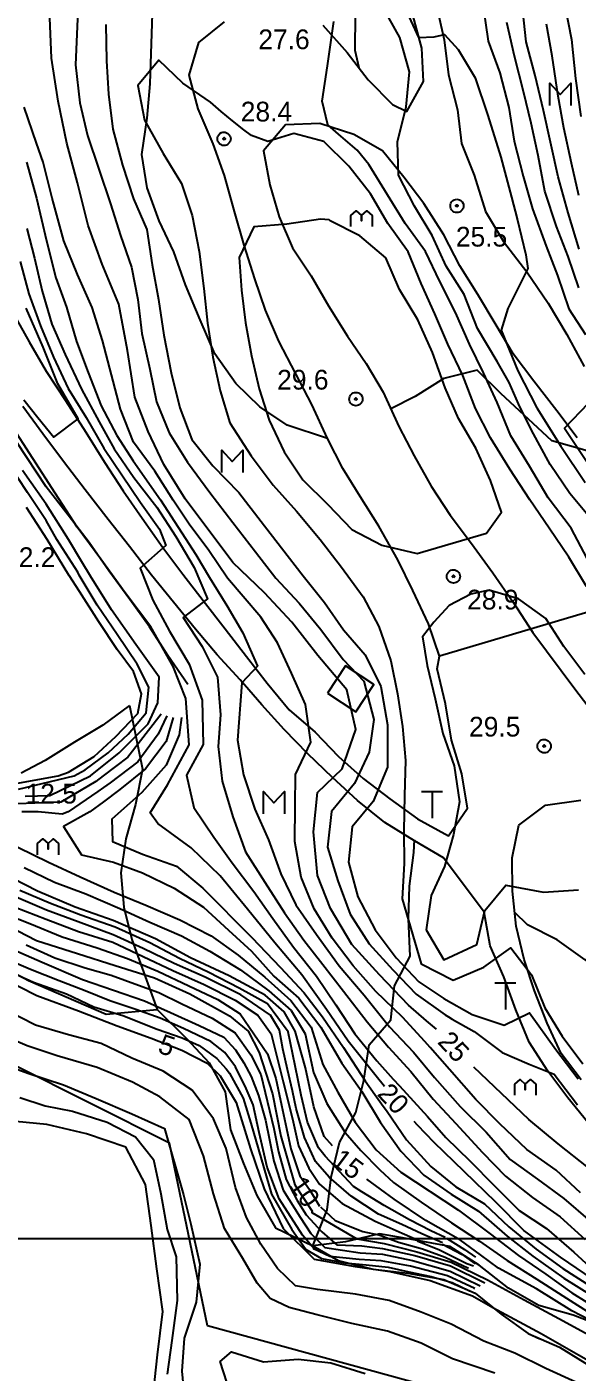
# Model space of a CAD drawing. Extents: x 555347 to 556479, y 8560498 to 8561653.
# Drawn here: x 556266.9 to 556350.5, y 8561179.7 to 8561384.2 of the extents above; entities that cross this region are included whole.
import ezdxf

# ---------------------------------------------------------------- set-up
doc = ezdxf.new("R2010")
doc.units = 0
doc.header["$MEASUREMENT"] = 0
for name, color, linetype in [('10', 24, 'CONTINUOUS'), ('14', 3, 'CONTINUOUS'), ('29', 4, 'CONTINUOUS'), ('30', 2, 'CONTINUOUS'), ('31', 255, 'CONTINUOUS'), ('37', 255, 'CONTINUOUS'), ('4', 255, 'CONTINUOUS'), ('44', 255, 'CONTINUOUS'), ('47', 4, 'CONTINUOUS'), ('5', 1, 'CONTINUOUS'), ('50', 255, 'CONTINUOUS'), ('6', 2, 'CONTINUOUS'), ('7', 42, 'CONTINUOUS')]:
    doc.layers.add(name, color=color, linetype=linetype)

# ---------------------------------------------------------------- blocks, each defined once
blk = doc.blocks.new('COD007', base_point=(556370.32, 8561240.38))
at = {"layer": '4'}
for points in [[(556370.316, 8561241.3956), (556370.5168, 8561241.3792), (556370.7156, 8561241.318), (556370.9212, 8561241.2012), (556371.1236, 8561241.0072), (556371.2452, 8561240.7848), (556371.3152, 8561240.5864), (556371.3332, 8561240.3828), (556371.314, 8561240.188), (556371.2436, 8561239.9836), (556371.1232, 8561239.7764), (556370.9232, 8561239.5776), (556370.718, 8561239.4492), (556370.5176, 8561239.396), (556370.3128, 8561239.3792), (556370.108, 8561239.3984), (556369.9132, 8561239.4596), (556369.7048, 8561239.5812), (556369.5112, 8561239.7812), (556369.3808, 8561239.9844), (556369.3248, 8561240.184), (556369.3128, 8561240.386), (556369.3268, 8561240.5876), (556369.38, 8561240.79), (556369.5116, 8561240.9964), (556369.7064, 8561241.1968), (556369.9148, 8561241.3292), (556370.1204, 8561241.3896)], [(556370.32, 8561240.18), (556370.12, 8561240.38), (556370.32, 8561240.58), (556370.52, 8561240.38)]]:
    blk.add_lwpolyline(points, close=True, dxfattribs=at)
blk = doc.blocks.new('COD140', base_point=(555924.61, 8561329.59))
at = {"layer": '30'}
blk.add_lwpolyline([(555923.01, 8561327.89), (555923.01, 8561329.59), (555923.81, 8561330.298333), (555924.607333, 8561329.587167), (555924.61, 8561328.74), (555924.607333, 8561329.587167), (555925.41, 8561330.298333), (555926.207333, 8561329.587167), (555926.21, 8561327.89)], dxfattribs=at)
blk = doc.blocks.new('COD139', base_point=(556304.42, 8561266.24))
at = {"layer": '30'}
blk.add_lwpolyline([(556302.82, 8561264.54), (556302.82, 8561267.94), (556304.412, 8561266.237167), (556306.02, 8561267.94), (556306.02, 8561264.54)], dxfattribs=at)
blk = doc.blocks.new('COD013', base_point=(555984.05, 8561208.14))
at = {"layer": '50'}
for p, q in [((555985.645993, 8561212.14), (555982.445993, 8561212.14)), ((555984.0524, 8561212.1364), (555984.0524, 8561208.1444))]:
    blk.add_line(p, q, dxfattribs=at)

msp = doc.modelspace()

# ---------------------------------------------------------------- linework, layer by layer
at = {"layer": '10'}
for points in [[(556203.24, 8561282, 7.2), (556212.96, 8561271.97, 7.18), (556228.31, 8561261.05, 7.35), (556246.3, 8561250.33, 7.27), (556267.11, 8561239.23, 7.17), (556278.91, 8561234.09, 7.12), (556286.65, 8561234.82, 7.09)], [(556431.47, 8561128.04, 3.91), (556382.55, 8561162.51, 2.84), (556294.32, 8561186.73, 3.05), (556288.55, 8561214.49, 3.05), (556240.88, 8561238.38, 3.28), (556197.65, 8561264.66, 3.2), (556175, 8561238.67, 3.12)]]:
    msp.add_polyline3d(points, dxfattribs=at)
at = {"layer": '14'}
msp.add_lwpolyline([(556352.8, 8561216.75), (556349.04, 8561221.4), (556346.02, 8561225.42), (556343.2, 8561229.85), (556341.15, 8561234.74), (556339.31, 8561239.79), (556337.24, 8561244.47), (556336.34, 8561249.61), (556330.14, 8561257.85), (556325.75, 8561260.44), (556321.27, 8561263.22), (556317.12, 8561266.56), (556313.28, 8561270.08), (556309.56, 8561273.69), (556305.96, 8561277.39), (556302.54, 8561281.11), (556299.28, 8561284.94), (556295.8, 8561288.74), (556292.51, 8561292.61), (556289.15, 8561296.75), (556285.82, 8561300.85), (556282.44, 8561305.17), (556279.22, 8561309.28), (556275.73, 8561313.83), (556272.42, 8561318.14), (556269.28, 8561322.32), (556266.28, 8561326.48)], dxfattribs=at)
for points in [[(556329.04, 8561387.6, 25.14), (556330.27, 8561382.21, 25.18), (556330.93, 8561376.88, 25.39), (556332.27, 8561371.58, 25.5), (556332.92, 8561366.44, 25.62), (556334.8, 8561361.67, 25.62), (556336.54, 8561356.1, 25.6), (556339.28, 8561351.54, 25.38), (556342.8, 8561346.95, 25.13), (556346.08, 8561342.18, 24.97), (556348.89, 8561337.43, 24.78), (556351.55, 8561332.57, 24.44)], [(556311.81, 8561384.46, 27.29), (556315.52, 8561380.28, 27.1), (556318.74, 8561376.16, 26.94), (556322.41, 8561372.38, 26.5), (556324.6, 8561371.33, 25.99), (556327.14, 8561375.88, 25.77), (556326.87, 8561380.93, 25.03), (556325.4, 8561386.4, 24.92)], [(556380.41, 8561303.61, 22.13), (556329.56, 8561288.52, 28.97), (556327.88, 8561293.44, 28.82), (556325.5, 8561298.52, 28.83), (556323.25, 8561303.19, 28.88), (556320.34, 8561308.31, 29.08), (556317.48, 8561312.78, 29.25), (556314.89, 8561317.06, 29.4), (556312.55, 8561321.6, 29.45), (556310.15, 8561326.8, 29.45), (556307.75, 8561331.42, 29.45), (556305.14, 8561336.39, 29.43), (556303.11, 8561341.1, 29.33), (556301.48, 8561345.87, 29.18), (556299.86, 8561351.03, 29.09), (556298.42, 8561356.14, 28.79), (556296.88, 8561361.61, 28.64), (556295.15, 8561366.43, 28.32), (556292.87, 8561371.71, 28.14), (556291.54, 8561376.84, 27.97), (556292.98, 8561381.81, 27.79), (556296.91, 8561384.95, 27.68)], [(556350.48, 8561321.73, 23.84), (556347.36, 8561325.8, 24.02), (556343.9, 8561330.31, 24.23), (556340.76, 8561334.49, 24.45), (556338.14, 8561338.82, 24.89), (556335.38, 8561343.48, 25.2), (556332.66, 8561347.86, 25.53), (556330.23, 8561352.59, 25.59), (556327.2, 8561357.36, 25.94), (556324.14, 8561361.35, 26.33), (556320.9, 8561365.33, 26.69), (556316.53, 8561367.81, 26.9), (556311.37, 8561369.49, 27.14), (556306.14, 8561369.28, 28.14), (556302.83, 8561365.34, 28.47), (556303.76, 8561360.17, 29.05), (556305.2, 8561355.31, 29.17), (556307.23, 8561350.6, 29.27), (556310.07, 8561346.32, 29.34), (556312.67, 8561341.78, 29.34), (556315.57, 8561337.16, 29.34), (556318.43, 8561333.02, 29.34), (556321.01, 8561328.66, 29.34), (556323.37, 8561323.44, 29.34), (556325.73, 8561318.97, 29.34), (556328.31, 8561314.36, 29.34), (556331.17, 8561309.97, 29.34), (556334.41, 8561305.67, 29.34), (556337.65, 8561301.19, 29.34), (556340.76, 8561296.73, 29.33), (556343.74, 8561292.1, 29.27), (556350.1, 8561283.55, 29.19), (556353.26, 8561279.44, 29.15)], [(556264.64, 8561340.93, 19.24), (556267.22, 8561336.33, 19.42), (556269.78, 8561331.83, 19.62), (556272.75, 8561327.39, 19.82), (556275.81, 8561322.57, 19.8), (556278.68, 8561318, 20.03), (556281.48, 8561313.68, 20.44), (556284.38, 8561309.5, 21), (556287.55, 8561305.03, 21.5), (556290.57, 8561301.01, 21.74), (556293.66, 8561296.98, 21.87), (556296.97, 8561292.67, 22.04), (556300.25, 8561288.47, 22.59), (556303.37, 8561284.4, 22.82), (556306.72, 8561280.38, 23.19), (556310.65, 8561276.99, 23.79), (556314.21, 8561273.26, 24.43), (556317.96, 8561269.93, 25.94), (556322, 8561266.82, 26.72), (556326.23, 8561263.78, 27.78), (556330.91, 8561261.23, 28.47), (556333.79, 8561265.41, 29), (556332.94, 8561270.65, 29.03), (556331.36, 8561275.77, 29.12), (556330.47, 8561281.3, 29.15), (556329.2, 8561286.6, 29.14), (556329.56, 8561288.52, 28.97)], [(556351.08, 8561224.11, 26.18), (556348.06, 8561228.13, 26.79), (556345.91, 8561232.75, 27.33), (556344.01, 8561237.63, 27.65), (556342.42, 8561242.43, 28.07), (556341.22, 8561247.46, 28.83), (556340.63, 8561252.78, 29.03), (556340.61, 8561257.84, 29.24), (556341.6, 8561262.84, 29.39), (556345.66, 8561265.89, 29.29), (556351.03, 8561266.65, 29.17)]]:
    msp.add_polyline3d(points, dxfattribs=at)
at = {"layer": '29'}
msp.add_polyline3d([(556282.45, 8561281.03, 11.94), (556278.43, 8561278.01, 11.94), (556274.11, 8561275.46, 12.08), (556269.65, 8561272.67, 12.12), (556266.02, 8561270.71, 12.48)], dxfattribs=at)
at = {"layer": '30'}
for points in [[(556312.55, 8561321.6, 29.45), (556306.43, 8561323.63, 28.99), (556302.25, 8561326.44, 28.75), (556298.59, 8561329.97, 28.38), (556295.45, 8561334.47, 28.23), (556293.2, 8561339.65, 28.23), (556290.96, 8561344.96, 28.12), (556289.18, 8561350, 27.94), (556286.97, 8561354.7, 27.83), (556285.15, 8561359.71, 27.69), (556284.36, 8561364.8, 27.74), (556285.15, 8561370.29, 28.1), (556285.59, 8561375.51, 28), (556285.97, 8561386.25, 27.7), (556287.66, 8561391.23, 27.54), (556291.43, 8561395.07, 27.72), (556295.48, 8561398.3, 27.68), (556300.72, 8561399.66, 27.34), (556305.04, 8561396.76, 27.42), (556309.03, 8561393.36, 27.45), (556313.5, 8561390.26, 27.42), (556316.72, 8561386.07, 27.25), (556316.68, 8561380.66, 27.04), (556317.29, 8561378.02, 26.95)], [(556352.01, 8561319.74, 24.04), (556346.61, 8561321.24, 25.67), (556338.85, 8561328.47, 27.94), (556335.26, 8561331.99, 28.32), (556330.22, 8561330.72, 29.48), (556325.84, 8561327.99, 29.65), (556322.16, 8561326.12, 29.55)], [(556282.45, 8561281.03, 11.94), (556284.43, 8561271.34, 18.04), (556283.36, 8561265.95, 18.85), (556281.89, 8561260.77, 18.54), (556281.17, 8561255.59, 17.69), (556281.59, 8561250.34, 15.77), (556282.81, 8561245.44, 13.04), (556285.02, 8561239.24, 11.5), (556286.65, 8561234.82, 7.09), (556291.12, 8561230.39, 6.5), (556294.58, 8561226.71, 5.12), (556296.97, 8561222.27, 5.03), (556297.83, 8561216.53, 5.14), (556299.8, 8561211.39, 5.14), (556301.82, 8561206.54, 5.15), (556304.64, 8561201.61, 5.44), (556310.31, 8561198.86, 9.17)], [(556310.31, 8561198.86, 9.17), (556312.5, 8561204.34, 13.82), (556313.12, 8561209.32, 13.92), (556314.35, 8561214.57, 15.52), (556316.86, 8561219.15, 17.09), (556318.07, 8561224.01, 18.27), (556318.86, 8561229.43, 19.55), (556322.16, 8561233.23, 22.77), (556322.7, 8561238.39, 23.88), (556325.12, 8561242.92, 26.22), (556324.83, 8561248.58, 26.99), (556324.99, 8561253.58, 28.77), (556325.66, 8561258.66, 28.57), (556325.74, 8561260.62, 28.24)], [(556370.99, 8561259.94, 28.95), (556368.48, 8561254.56, 29.04), (556369.32, 8561249.5, 29.08), (556369.85, 8561244.27, 29.17), (556366.84, 8561240.25, 29.25), (556361.63, 8561238.21, 29.25), (556356.06, 8561239.77, 29.24), (556351.66, 8561242.36, 29.12), (556347.44, 8561245.39, 29), (556342.9, 8561247.67, 28.94), (556340.99, 8561249.54, 28.63)]]:
    msp.add_polyline3d(points, dxfattribs=at)
at = {"layer": '31'}
for points in [[(556291.3, 8561284.2, 20.89), (556288.29, 8561288.62, 20.89), (556285.5, 8561293, 20.95), (556282.5, 8561297.16, 20.93), (556279.3, 8561301.49, 20.85), (556276.32, 8561305.79, 19.97), (556273.14, 8561309.94, 19.79), (556269.8, 8561314.29, 19.45), (556266.84, 8561318.73, 18.57), (556263.82, 8561323.33, 17.68), (556261.19, 8561327.58, 17.54), (556258.21, 8561332.21, 16.97), (556254.99, 8561336.58, 16.23), (556248.52, 8561344.35, 12.3), (556248.28, 8561344.49, 11.79)], [(556368.21, 8561178.57, 13.34), (556363.55, 8561180.51, 13.65), (556359.48, 8561183.91, 14.82), (556354.86, 8561186.39, 15.37), (556349.88, 8561188.33, 15.37), (556344.65, 8561189.78, 14.74), (556340.02, 8561192.43, 13.73), (556335.56, 8561195.92, 13.27), (556331.1, 8561198.77, 12.64), (556325.64, 8561199.78, 12.6), (556320.45, 8561200.68, 12.62), (556315.27, 8561199.49, 10.7), (556310.31, 8561198.86, 9.17)]]:
    msp.add_polyline3d(points, dxfattribs=at)
at = {"layer": '37'}
for points in [[(556310.31, 8561198.86, 9.17), (556314.14, 8561196.67, 4.37), (556319.49, 8561195.32, 4.37), (556324.75, 8561194.73, 4.34), (556330.19, 8561193.76, 4.27), (556334.97, 8561191.66, 3.93), (556338.92, 8561188.49, 3.54), (556343.02, 8561185.54, 3.45), (556347.77, 8561183.48, 3.19), (556352.27, 8561180.67, 2.87), (556356.91, 8561177.76, 2.88)], [(556310.31, 8561198.86, 9.17), (556314.14, 8561196.67, 4.37), (556319.49, 8561195.32, 4.37), (556324.75, 8561194.73, 4.34), (556330.19, 8561193.76, 4.27), (556334.97, 8561191.66, 3.93), (556338.92, 8561188.49, 3.54), (556343.02, 8561185.54, 3.45), (556344.82, 8561184.76, 3.19)]]:
    msp.add_polyline3d(points, dxfattribs=at)
at = {"layer": '44'}
msp.add_lwpolyline([(555347.92, 8561200), (556477.51, 8561200)], dxfattribs=at)
at = {"layer": '47'}
msp.add_lwpolyline([(556285.98, 8561175.24), (556286.71, 8561182.28), (556287.51, 8561188.91), (556286.61, 8561195.38), (556285.75, 8561201.95), (556284.89, 8561208.2), (556281.91, 8561213.9), (556275.94, 8561215.9), (556269.88, 8561217.34), (556263.61, 8561217.92)], dxfattribs=at)
at = {"layer": '5'}
for points in [[(556347.12, 8561395, 20), (556349.61, 8561382.25, 20), (556350.23, 8561376.34, 20), (556351.01, 8561370.59, 20)], [(556323.25, 8561389.49, 25), (556326.38, 8561382.59, 25), (556328.73, 8561382.7, 25), (556330.32, 8561383.04, 25), (556332.37, 8561380.75, 25), (556334.98, 8561376.44, 25), (556336.92, 8561370.7, 25), (556338.85, 8561364.38, 25), (556340.48, 8561358.29, 25), (556341.37, 8561355.01, 25), (556341.36, 8561355, 25), (556342.68, 8561349.56, 25), (556342.97, 8561347.45, 25), (556339.95, 8561341.4, 25), (556338.9, 8561338.06, 25), (556341.43, 8561331.9, 25), (556344.36, 8561326.29, 25), (556347.98, 8561320.46, 25), (556351.66, 8561314.94, 25)], [(556329.09, 8561231.82, 25), (556327.58, 8561233.06, 25), (556324.87, 8561235.47, 25), (556320.45, 8561240.09, 25), (556316.23, 8561244.71, 25), (556313.01, 8561250.14, 25), (556311, 8561255.16, 25), (556310.4, 8561261.79, 25), (556311, 8561267.82, 25), (556314.77, 8561271.38, 25), (556316.82, 8561277.38, 25), (556315.49, 8561283.4, 25), (556311.05, 8561288.61, 25), (556307.13, 8561293.71, 25), (556302.97, 8561298.16, 25), (556298.14, 8561302.78, 25), (556290.91, 8561312.42, 25), (556287.7, 8561317.65, 25), (556285.29, 8561322.67, 25), (556283.28, 8561327.9, 25), (556282.15, 8561335.01, 25), (556280.82, 8561342.03, 25), (556278.29, 8561348.13, 25), (556276.19, 8561354, 25), (556274.57, 8561360.49, 25), (556272.92, 8561366.52, 25), (556271.62, 8561372.9, 25), (556270.61, 8561379.44, 25), (556270.34, 8561385.57, 25)], [(556266.4, 8561327.49, 20), (556268.55, 8561324.82, 20), (556270.98, 8561321.81, 20), (556274.68, 8561324.58, 20), (556271.55, 8561329.91, 20), (556269.34, 8561335.5, 20), (556266.75, 8561341.44, 20)], [(556321.2, 8561223.08, 20), (556319.92, 8561224.69, 20), (556315.7, 8561230.01, 20), (556312.37, 8561234.8, 20), (556308.64, 8561240.05, 20), (556304.55, 8561244.96, 20), (556300.38, 8561250.07, 20), (556296.24, 8561255.13, 20), (556291.85, 8561259.36, 20), (556286.78, 8561263.08, 20), (556285.6, 8561264.7, 20), (556288.23, 8561268.94, 20), (556291.51, 8561275.02, 20), (556291.02, 8561282.09, 20), (556289.07, 8561286.96, 20), (556285.69, 8561292.98, 20), (556281.79, 8561298.16, 20), (556278.12, 8561303.26, 20), (556274.49, 8561308.15, 20), (556271.19, 8561313.28, 20), (556264.36, 8561323.82, 20)], [(556266.62, 8561267.23, 15), (556270.34, 8561267.32, 15), (556276.56, 8561270.32, 15), (556280.88, 8561273.82, 15), (556285.31, 8561278.24, 15), (556286.78, 8561281.43, 15), (556286.99, 8561285.35, 15), (556283.4, 8561290.27, 15), (556279.72, 8561295.56, 15), (556276.56, 8561300.67, 15), (556275.24, 8561302.88, 15), (556273.2, 8561306.28, 15), (556269.79, 8561311.64, 15), (556266.19, 8561316.76, 15)], [(556313.28, 8561214.06, 15), (556312.04, 8561215.48, 15), (556310.44, 8561220.01, 15), (556309.2, 8561225.96, 15), (556307.63, 8561231.49, 15), (556305.97, 8561234.44, 15), (556303.09, 8561236.96, 15), (556297.62, 8561239.92, 15), (556291.72, 8561242.65, 15), (556286.39, 8561245.53, 15), (556279.96, 8561248.34, 15), (556274.21, 8561250.38, 15), (556268.47, 8561252.82, 15), (556262.85, 8561255.68, 15)], [(556262.62, 8561248.21, 10), (556268.34, 8561245.31, 10), (556274.57, 8561243.31, 10), (556280.27, 8561241.5, 10), (556286.25, 8561239.63, 10), (556291.65, 8561237.18, 10), (556297.67, 8561233.86, 10), (556300.49, 8561231.5, 10), (556302.14, 8561228.28, 10), (556304.18, 8561221.99, 10), (556305.45, 8561215.55, 10), (556307.6, 8561208.14, 10), (556310.22, 8561204.13, 10), (556310.16, 8561203.92, 10), (556317, 8561199.94, 10), (556321.16, 8561199.24, 10), (556326.13, 8561197.94, 10), (556331.31, 8561196.4, 10), (556336.87, 8561193.71, 10), (556342.43, 8561190.67, 10), (556347.66, 8561187.81, 10), (556353.33, 8561184.73, 10), (556358.68, 8561181.56, 10), (556364.41, 8561179.05, 10)], [(556263.04, 8561239.66, 5), (556268.38, 8561236.91, 5), (556274.71, 8561234.61, 5), (556280.58, 8561232.34, 5), (556285.74, 8561230.46, 5), (556290.43, 8561228.6, 5), (556294.27, 8561226.67, 5)], [(556294.27, 8561226.67, 5), (556296.24, 8561224.7, 5), (556298.69, 8561220.69, 5), (556300.85, 8561213.61, 5), (556302.92, 8561207.53, 5), (556305.83, 8561201.52, 5), (556310.51, 8561196.86, 5), (556316.75, 8561195.71, 5), (556322.03, 8561194.99, 5), (556328.15, 8561193.62, 5), (556334.56, 8561191.25, 5), (556337.65, 8561189.51, 5), (556344.99, 8561185.56, 5), (556350.68, 8561182.32, 5), (556356.55, 8561178.97, 5)], [(556352.19, 8561210.75, 25), (556347.57, 8561214.37, 25), (556343.12, 8561218.1, 25), (556338.95, 8561222.05, 25), (556334.77, 8561226.05, 25)], [(556407.5, 8561179.16, 20), (556401.04, 8561180.8, 20), (556395.16, 8561182.11, 20), (556390.87, 8561183.44, 20), (556389.27, 8561183.87, 20), (556385.74, 8561184.7, 20), (556382.5, 8561184.55, 20), (556379.19, 8561184.77, 20), (556375.59, 8561185.7, 20), (556364.42, 8561188.67, 20), (556358.14, 8561190.76, 20), (556352.85, 8561193.83, 20), (556347.93, 8561197.16, 20), (556342.39, 8561201.22, 20), (556338.09, 8561205.52, 20), (556333.29, 8561210.17, 20), (556328.75, 8561214.61, 20), (556326.2, 8561217.24, 20), (556325.71, 8561217.79, 20)], [(556369.9, 8561179.51, 15), (556367.6, 8561180.23, 15), (556366.1, 8561180.72, 15), (556361.08, 8561182.32, 15), (556355.11, 8561186.18, 15), (556349.68, 8561188.99, 15), (556344.29, 8561192.36, 15), (556338.53, 8561195.5, 15), (556335.78, 8561197.51, 15), (556332.76, 8561199.74, 15), (556327.47, 8561202.73, 15), (556322.69, 8561205.98, 15), (556318.52, 8561209, 15)]]:
    msp.add_polyline3d(points, dxfattribs=at)
at = {"layer": '6'}
for points in [[(556274.7, 8561388.96, 26), (556274.24, 8561378.4, 26), (556274.92, 8561372.65, 26), (556276.06, 8561367.69, 26), (556277.79, 8561362.56, 26), (556279.57, 8561357.27, 26), (556281.09, 8561352.48, 26), (556282.75, 8561347.67, 26), (556283.75, 8561342.73, 26), (556284.36, 8561337.56, 26), (556285.55, 8561332.14, 26), (556286.55, 8561327.2, 26), (556288.47, 8561322.47, 26), (556291.25, 8561318.01, 26), (556294.66, 8561313.41, 26), (556298.18, 8561308.82, 26), (556301.58, 8561304.4, 26), (556304.71, 8561300.4, 26), (556308.26, 8561296.6, 26), (556311.54, 8561292.58, 26), (556314.92, 8561288.02, 26), (556318.04, 8561284.7, 26), (556319.56, 8561278.91, 26), (556318.87, 8561273.94, 26), (556316.63, 8561269.18, 26), (556313.13, 8561264.91, 26), (556312.56, 8561259.46, 26), (556314.11, 8561254.38, 26), (556315.99, 8561249.29, 26), (556318.87, 8561244.79, 26), (556322.48, 8561240.84, 26), (556326.01, 8561237.15, 26), (556330.4, 8561233.99, 26), (556330.92, 8561233.68, 26), (556331.48, 8561233.36, 26), (556334.8, 8561231.48, 26), (556339.05, 8561228.26, 26), (556343.18, 8561226.51, 26), (556347, 8561224.98, 26), (556350.53, 8561220.3, 26)], [(556352.4, 8561309.61, 26), (556349.38, 8561313.23, 26), (556346.37, 8561317.65, 26), (556343.55, 8561322.87, 26), (556341.55, 8561326.89, 26), (556340.14, 8561330.11, 26), (556338.33, 8561333.32, 26), (556335.32, 8561338.34, 26), (556333.3, 8561343.52, 26), (556330.57, 8561347.82, 26), (556328.46, 8561352.47, 26), (556325.74, 8561356.91, 26), (556323.32, 8561361.64, 26), (556323.16, 8561366.72, 26), (556324.47, 8561372.03, 26), (556325.02, 8561377.34, 26), (556323.53, 8561382.59, 26), (556320.92, 8561387.31, 26)], [(556336.19, 8561387.24, 24), (556336.97, 8561382.01, 24), (556338.74, 8561377.23, 24), (556340.09, 8561371.92, 24), (556340.89, 8561366.83, 24), (556342.26, 8561361.49, 24), (556343.67, 8561356.54, 24), (556345.74, 8561350.86, 24), (556347.5, 8561346.38, 24), (556349.18, 8561341.34, 24), (556351.74, 8561337.42, 24)], [(556350.78, 8561350.38, 22), (556349.1, 8561355.9, 22), (556347.6, 8561361.4, 22), (556345.34, 8561371.5, 22), (556344.07, 8561376.78, 22), (556342.71, 8561381.9, 22), (556342.23, 8561386.62, 22)], [(556278.86, 8561384.56, 27), (556278.99, 8561379.03, 27), (556279.29, 8561373.94, 27), (556279.92, 8561368.65, 27), (556281.42, 8561363.15, 27), (556283.08, 8561358.04, 27), (556285.08, 8561353.41, 27), (556285.89, 8561347.99, 27), (556286.89, 8561342.77, 27), (556287.7, 8561337.34, 27), (556288.78, 8561331.6, 27), (556290.11, 8561326.29, 27), (556291.92, 8561321.47, 27), (556295.13, 8561317.45, 27), (556299.08, 8561313.4, 27), (556302.44, 8561309.01, 27), (556305.53, 8561304.98, 27), (556308.85, 8561300.75, 27), (556312.11, 8561296.66, 27), (556314.98, 8561292.52, 27), (556318.24, 8561288.72, 27), (556320.65, 8561283.89, 27), (556321.65, 8561278.07, 27), (556321.65, 8561271.64, 27), (556319.47, 8561266.44, 27), (556316.27, 8561262.59, 27), (556315.74, 8561257.18, 27), (556317.16, 8561251.93, 27), (556319.8, 8561246.93, 27), (556322.97, 8561242.64, 27), (556326.44, 8561239.03, 27), (556330.21, 8561236.46, 27), (556334.5, 8561234.06, 27), (556339.37, 8561232.42, 27), (556343.21, 8561234.32, 27), (556347.24, 8561228.7, 27), (556350.6, 8561224.24, 27)], [(556351.99, 8561303.38, 27), (556349.58, 8561308, 27), (556346.05, 8561312.58, 27), (556343.24, 8561317.4, 27), (556340.41, 8561322, 27), (556338.33, 8561327.09, 27), (556336.22, 8561331.59, 27), (556334.11, 8561335.93, 27), (556332.01, 8561340.78, 27), (556329.62, 8561345.47, 27), (556327.42, 8561350.06, 27), (556324.36, 8561354.3, 27), (556321.65, 8561358.64, 27), (556318.84, 8561363.26, 27), (556317.03, 8561365.47, 27), (556314.22, 8561367.88, 27), (556312.61, 8561369.29, 27), (556311.71, 8561372.91, 27), (556312.56, 8561378.25, 27), (556313.52, 8561385, 27)], [(556350.7, 8561344.54, 23), (556349.1, 8561349.26, 23), (556347.34, 8561353.82, 23), (556345.55, 8561359.19, 23), (556344.54, 8561364.63, 23), (556343.5, 8561369.54, 23), (556342.31, 8561374.38, 23), (556340.94, 8561379.74, 23), (556339.78, 8561384.87, 23)], [(556350.7, 8561358.54, 21), (556349.62, 8561363.47, 21), (556348.46, 8561368.86, 21), (556347.58, 8561373.66, 21), (556346.65, 8561379.81, 21), (556345.82, 8561384.62, 21)], [(556351.87, 8561299.09, 28), (556349.2, 8561303.57, 28), (556346.19, 8561307.98, 28), (556343.28, 8561312.27, 28), (556340.24, 8561316.97, 28), (556337.28, 8561321.73, 28), (556335, 8561326.19, 28), (556333.08, 8561331.18, 28), (556330.8, 8561335.96, 28), (556328.83, 8561340.59, 28), (556326.75, 8561345.2, 28), (556324.79, 8561349.98, 28), (556321.71, 8561354.32, 28), (556319.07, 8561358.83, 28), (556315.79, 8561363.02, 28), (556311.97, 8561366.75, 28), (556307.44, 8561367.96, 28), (556303.48, 8561366.75, 28), (556300.97, 8561367.69, 28), (556299.84, 8561368.56, 28), (556298.12, 8561369.92, 28), (556296.37, 8561371.32, 28), (556294.76, 8561372.74, 28), (556290.56, 8561375.65, 28), (556286.93, 8561379.14, 28), (556283.73, 8561375.29, 28), (556284.76, 8561370, 28), (556287.57, 8561364.93, 28), (556290.37, 8561360.37, 28), (556292, 8561355.53, 28), (556293.03, 8561350.05, 28), (556293.73, 8561344.44, 28), (556294.32, 8561339.13, 28), (556295.11, 8561333.97, 28), (556296.23, 8561328.87, 28), (556297.7, 8561323.98, 28), (556300.92, 8561318.97, 28), (556304.28, 8561314.51, 28), (556307.81, 8561310.57, 28), (556311.44, 8561306.26, 28), (556314.65, 8561302.07, 28), (556317.96, 8561297.52, 28), (556320.34, 8561293.01, 28), (556322.17, 8561287.82, 28), (556323.16, 8561282.81, 28), (556323.94, 8561277.83, 28), (556324.37, 8561272.65, 28), (556324.25, 8561267.36, 28), (556324.15, 8561261.96, 28), (556324.21, 8561257, 28), (556323.9, 8561251.63, 28), (556326.79, 8561241.75, 28), (556331.63, 8561239.25, 28), (556336.3, 8561241.25, 28), (556340.38, 8561244.2, 28), (556343.53, 8561240.09, 28), (556345.56, 8561235.05, 28), (556348.18, 8561230.73, 28), (556351.33, 8561226.55, 28)], [(556350.97, 8561206.95, 24), (556347.26, 8561210.38, 24), (556342.83, 8561213.5, 24), (556338.71, 8561217.42, 24), (556335.09, 8561221.12, 24), (556331.06, 8561225.7, 24), (556328.12, 8561229.04, 24), (556327.32, 8561229.96, 24), (556323.93, 8561233.66, 24), (556319.86, 8561237.56, 24), (556316.43, 8561241.46, 24), (556313.25, 8561245.67, 24), (556310.54, 8561250.12, 24), (556308.55, 8561254.93, 24), (556307.58, 8561260.33, 24), (556307.65, 8561265.77, 24), (556307.67, 8561270.54, 24), (556310, 8561275.45, 24), (556309.21, 8561281.16, 24), (556307.08, 8561285.93, 24), (556304.92, 8561290.55, 24), (556302.39, 8561294.46, 24), (556299.75, 8561297.58, 24), (556297.34, 8561300.37, 24), (556294.53, 8561304.59, 24), (556291.51, 8561308.61, 24), (556289.1, 8561312.22, 24), (556286.29, 8561316.64, 24), (556283.08, 8561321.06, 24), (556281.07, 8561326.09, 24), (556278.34, 8561336.49, 24), (556276.81, 8561341.53, 24), (556274.55, 8561346.54, 24), (556272.47, 8561351.66, 24), (556270.95, 8561357.26, 24), (556270.72, 8561358.16, 24), (556269.36, 8561363.6, 24), (556268.34, 8561366.52, 24), (556266.48, 8561372, 24)], [(556266.8, 8561363.6, 23), (556266.88, 8561363.45, 23), (556268.32, 8561358.16, 23), (556269.83, 8561351.66, 23), (556271.27, 8561346.06, 23), (556272.87, 8561341.58, 23), (556274.39, 8561336.38, 23), (556276.16, 8561331.64, 23), (556278.15, 8561326.58, 23), (556280.53, 8561322.07, 23), (556283.03, 8561318.22, 23), (556287.19, 8561312.3, 23), (556290.39, 8561307.26, 23), (556292.55, 8561303.98, 23), (556294.63, 8561300.46, 23), (556297.27, 8561296.22, 23), (556299.67, 8561292.06, 23), (556301.91, 8561287.02, 23), (556299.51, 8561284.46, 23), (556298.87, 8561275.74, 23), (556299.77, 8561270.5, 23), (556301.52, 8561265.25, 23), (556303.56, 8561260.6, 23), (556305.46, 8561255.41, 23), (556307.75, 8561250.7, 23), (556310.87, 8561246.22, 23), (556314.31, 8561241.42, 23), (556318.1, 8561236.97, 23), (556321.98, 8561232.16, 23), (556325.59, 8561228.3, 23), (556328.79, 8561224.46, 23), (556332.72, 8561220.06, 23), (556336.66, 8561216.18, 23), (556340.27, 8561211.98, 23), (556344.46, 8561208.99, 23), (556348.46, 8561206.06, 23), (556352.46, 8561202.62, 23)], [(556266.86, 8561353.56, 22), (556268.01, 8561349.03, 22), (556269.18, 8561344.03, 22), (556270.64, 8561339, 22), (556272.71, 8561334.38, 22), (556275.19, 8561329.1, 22), (556277.83, 8561324.14, 22), (556280.15, 8561320.06, 22), (556283.11, 8561315.66, 22), (556286.63, 8561311.18, 22), (556289.51, 8561306.7, 22), (556292.31, 8561301.98, 22), (556294.31, 8561297.26, 22), (556290.63, 8561294.38, 22), (556293.51, 8561289.98, 22), (556295.83, 8561285.34, 22), (556296.31, 8561279.58, 22), (556295.91, 8561274.78, 22), (556296.55, 8561269.5, 22), (556298.14, 8561264.11, 22), (556300.09, 8561258.76, 22), (556303.03, 8561254.14, 22), (556305.99, 8561249.5, 22), (556308.95, 8561245.34, 22), (556311.83, 8561241.66, 22), (556314.95, 8561237.58, 22), (556318.55, 8561232.94, 22), (556321.83, 8561229.1, 22), (556325.21, 8561225.39, 22), (556328.57, 8561221.18, 22), (556332.06, 8561217.46, 22), (556336.11, 8561213.09, 22), (556339.58, 8561209.48, 22), (556343.67, 8561206.22, 22), (556347.87, 8561203.3, 22), (556351.66, 8561199.82, 22)], [(556265.86, 8561348.52, 21), (556267.16, 8561343.62, 21), (556268.95, 8561338.72, 21), (556270.94, 8561333.98, 21), (556273.15, 8561329.21, 21), (556275.9, 8561324.79, 21), (556278.55, 8561320.14, 21), (556284.15, 8561311.9, 21), (556287.03, 8561307.82, 21), (556287.99, 8561305.34, 21), (556284.07, 8561301.9, 21), (556285.99, 8561297.02, 21), (556288.55, 8561292.3, 21), (556291.55, 8561287.32, 21), (556293.51, 8561281.82, 21), (556293.67, 8561275.1, 21), (556291.13, 8561270.45, 21), (556292.24, 8561265.53, 21), (556295.27, 8561261.02, 21), (556298.07, 8561257.1, 21), (556301.35, 8561252.76, 21), (556304.25, 8561248.65, 21), (556307.4, 8561244.29, 21), (556310.87, 8561239.85, 21), (556313.82, 8561235.52, 21), (556316.68, 8561231.13, 21), (556320.05, 8561227, 21), (556322.52, 8561224.2, 21), (556323.49, 8561223.18, 21), (556327.72, 8561218.52, 21), (556330.52, 8561215.33, 21), (556334.18, 8561211.8, 21), (556337.88, 8561208.06, 21), (556341.65, 8561204.23, 21), (556345.82, 8561201.5, 21), (556349.98, 8561197.9, 21), (556353.66, 8561194.54, 21)], [(556352.13, 8561326.92, 24), (556348.55, 8561323.16, 24), (556353.82, 8561315.26, 24)], [(556265.62, 8561268.31, 14), (556274.04, 8561270.32, 14), (556275.75, 8561271.25, 14), (556279.24, 8561273.83, 14), (556282.27, 8561276.64, 14), (556284.97, 8561279.9, 14), (556285.42, 8561283.83, 14), (556283.62, 8561287.32, 14), (556280.59, 8561291.81, 14), (556277.55, 8561296.3, 14), (556274.8, 8561300.84, 14), (556274.59, 8561301.29, 14), (556271.4, 8561306.28, 14), (556269.78, 8561309.13, 14), (556266.98, 8561313.41, 14), (556264.02, 8561317.85, 14)], [(556265.2, 8561269.16, 13), (556271.64, 8561270.32, 13), (556273.17, 8561270.91, 13), (556277.1, 8561273.27, 13), (556280.36, 8561276.31, 13), (556283.73, 8561279.79, 13), (556284.29, 8561282.82, 13), (556283.06, 8561286.19, 13), (556280.59, 8561289.56, 13), (556277.8, 8561293.74, 13), (556274.86, 8561298.33, 13), (556273.3, 8561300.81, 13), (556273.24, 8561300.84, 13), (556269.96, 8561306.28, 13), (556266.82, 8561311.1, 13)], [(556351.62, 8561285.72, 29), (556348.45, 8561290, 29), (556345.71, 8561294.24, 29), (556341.56, 8561297.25, 29), (556340.32, 8561297.6, 29), (556337.09, 8561298.54, 29), (556334.33, 8561297.96, 29), (556331.04, 8561296.23, 29), (556328.68, 8561293.68, 29), (556326.97, 8561291.45, 29), (556327.67, 8561287.1, 29), (556328.9, 8561282.02, 29), (556330.08, 8561276.78, 29), (556331.76, 8561271.86, 29), (556332.61, 8561266.37, 29), (556331.67, 8561261.4, 29), (556330.33, 8561256.54, 29), (556328.31, 8561252.16, 29), (556327.51, 8561246.92, 29), (556330.2, 8561242.34, 29), (556335.25, 8561244.69, 29), (556336.43, 8561249.84, 29), (556339.62, 8561253.69, 29), (556345.37, 8561252.65, 29), (556350.66, 8561253, 29)], [(556287.27, 8561279.71, 16), (556282.23, 8561273.19, 16), (556278.44, 8561270.32, 16), (556277.35, 8561269.46, 16), (556272.04, 8561266.31, 16), (556265.44, 8561266.08, 16)], [(556288.14, 8561279.47, 17), (556286.81, 8561276.64, 17), (556283.71, 8561272.45, 17), (556279.52, 8561269.25, 17), (556278.52, 8561268.56, 17), (556277.63, 8561267.97, 17), (556273.16, 8561264.88, 17), (556272.24, 8561264.49, 17), (556268.6, 8561264.88, 17), (556266.08, 8561264.88, 17)], [(556289.12, 8561279.22, 18), (556288.01, 8561275.53, 18), (556284.9, 8561271.37, 18), (556280.97, 8561268.23, 18), (556278.52, 8561266.36, 18), (556276.44, 8561264.88, 18), (556272.42, 8561262.61, 18), (556275.19, 8561258.34, 18), (556280.02, 8561257.2, 18), (556284.44, 8561255.6, 18), (556289.24, 8561253.26, 18), (556293.72, 8561250.38, 18), (556297.49, 8561246.86, 18), (556300.98, 8561243.66, 18), (556304.38, 8561239.85, 18), (556308.19, 8561236.53, 18), (556311.51, 8561232.1, 18), (556314.73, 8561226.65, 18), (556317.78, 8561222.35, 18), (556320.57, 8561217.64, 18), (556323.69, 8561213.25, 18), (556327.19, 8561209.6, 18), (556331.32, 8561206.75, 18), (556335.5, 8561204.17, 18), (556339.81, 8561200.36, 18), (556343.75, 8561197.28, 18), (556348.42, 8561193.96, 18), (556352.61, 8561191.37, 18)], [(556290.35, 8561279.22, 19), (556289.99, 8561276.55, 19), (556288.01, 8561271.96, 19), (556284.32, 8561267.78, 19), (556279.77, 8561263.72, 19), (556279.86, 8561260.34, 19), (556284.44, 8561258.43, 19), (556289.59, 8561256.59, 19), (556293.6, 8561253.27, 19), (556301.05, 8561245.76, 19), (556305.42, 8561241.18, 19), (556308.93, 8561237.39, 19), (556311.76, 8561233.7, 19), (556314.96, 8561229.02, 19), (556318.28, 8561223.98, 19), (556319.72, 8561221.88, 19), (556320.76, 8561220.44, 19), (556321.6, 8561219.3, 19), (556324.52, 8561214.97, 19), (556328.24, 8561210.94, 19), (556332.06, 8561207.86, 19), (556336.41, 8561205.27, 19), (556340.07, 8561201.75, 19), (556344.24, 8561198.39, 19), (556348.3, 8561195.43, 19), (556352.48, 8561192.73, 19)], [(556265.48, 8561259.5, 17), (556270.17, 8561257.2, 17), (556274.96, 8561254.99, 17), (556280.14, 8561252.64, 17), (556284.94, 8561250.68, 17), (556290.1, 8561248.46, 17), (556294.86, 8561246, 17), (556298.96, 8561243.05, 17), (556303.02, 8561239.73, 17), (556306.96, 8561236.16, 17), (556310.04, 8561232.1, 17), (556311.84, 8561226.46, 17), (556314.1, 8561222.26, 17), (556316.74, 8561217.68, 17), (556319.95, 8561213.49, 17), (556323.66, 8561210.06, 17), (556332.43, 8561204.29, 17), (556337.23, 8561200.72, 17), (556341.57, 8561197.39, 17), (556345.72, 8561194.57, 17), (556349.65, 8561191.74, 17), (556354.21, 8561188.91, 17)], [(556266.47, 8561256.4, 16), (556271.09, 8561254.18, 16), (556275.83, 8561252.4, 16), (556281, 8561250.18, 16), (556285.55, 8561248.09, 16), (556290.35, 8561246, 16), (556294.66, 8561243.66, 16), (556299.33, 8561240.83, 16), (556303.64, 8561237.63, 16), (556307, 8561234.66, 16), (556309.17, 8561231.11, 16), (556310.41, 8561225.21, 16), (556312.45, 8561220.53, 16), (556315.21, 8561216.12, 16), (556317.6, 8561213.36, 16), (556320.48, 8561210.44, 16), (556322.59, 8561208.48, 16), (556326.77, 8561205.52, 16), (556331.36, 8561202.35, 16), (556335.62, 8561199.6, 16), (556339.86, 8561196.65, 16), (556344.36, 8561193.83, 16), (556348.3, 8561191.25, 16), (556353.13, 8561188.2, 16)], [(556330.4, 8561200.16, 14), (556328.22, 8561201.18, 14), (556324.98, 8561202.84, 14), (556321.16, 8561205, 14), (556317.76, 8561207.08, 14), (556316.48, 8561207.88, 14), (556312.2, 8561212.52, 14), (556311.16, 8561213.78, 14), (556309.5, 8561217.67, 14), (556308.56, 8561221.77, 14), (556307.63, 8561226.24, 14), (556306.55, 8561231.42, 14), (556303.44, 8561235.66, 14), (556299.13, 8561238.04, 14), (556294.53, 8561240.42, 14), (556290.06, 8561242.58, 14), (556285.53, 8561244.96, 14), (556280.27, 8561247.33, 14), (556275.09, 8561249.13, 14), (556270.48, 8561250.93, 14), (556265.8, 8561252.88, 14)], [(556330.02, 8561199.31, 13), (556326.85, 8561200.68, 13), (556323.83, 8561202.12, 13), (556320.3, 8561203.7, 13), (556316.12, 8561206.44, 13), (556312.81, 8561209.32, 13), (556310.72, 8561211.69, 13), (556309.07, 8561215.37, 13), (556307.77, 8561219.76, 13), (556307.2, 8561222.42, 13), (556306.48, 8561225.66, 13), (556305.76, 8561228.83, 13), (556305.25, 8561231.64, 13), (556303.88, 8561233.94, 13), (556301.94, 8561235.24, 13), (556299.35, 8561237.04, 13), (556293.95, 8561239.7, 13), (556289.27, 8561241.79, 13), (556284.52, 8561244.09, 13), (556279.98, 8561246.18, 13), (556274.64, 8561248.15, 13), (556269.85, 8561249.93, 13), (556264.89, 8561252.01, 13)], [(556262.51, 8561249.74, 11), (556267.32, 8561247.86, 11), (556272.22, 8561245.85, 11), (556277.53, 8561244.16, 11), (556282.15, 8561242.58, 11), (556286.75, 8561240.64, 11), (556291.5, 8561238.4, 11), (556295.89, 8561236.32, 11), (556299.28, 8561234.16, 11), (556303.45, 8561228.04, 11), (556304.68, 8561224.29, 11), (556305.54, 8561220.26, 11), (556306.33, 8561216.73, 11), (556306.99, 8561213.61, 11), (556308.36, 8561209.52, 11), (556309.79, 8561207.45, 11), (556311.35, 8561204.89, 11)], [(556265.08, 8561250.35, 12), (556269.78, 8561248.54, 12), (556274.73, 8561246.68, 12), (556279.93, 8561245.06, 12), (556284.52, 8561242.87, 12), (556289.05, 8561240.71, 12), (556293.82, 8561238.61, 12), (556298.49, 8561236.24, 12), (556301.94, 8561233.94, 12), (556303.96, 8561231.13, 12), (556305.83, 8561223.79, 12), (556307.2, 8561218.17, 12), (556308.13, 8561214.07, 12), (556309.72, 8561210.69, 12), (556311.3, 8561208.24, 12), (556314.76, 8561205.29, 12), (556319.8, 8561202.62, 12), (556323.9, 8561200.8, 12), (556327.27, 8561199.35, 12)], [(556263.07, 8561244.68, 8), (556269.17, 8561242.01, 8), (556275.3, 8561239.38, 8), (556284.72, 8561236.1, 8), (556288.67, 8561234.34, 8), (556293.05, 8561232.37, 8), (556296.77, 8561230.62, 8), (556298.56, 8561228.68, 8), (556299.83, 8561226.72, 8), (556300.93, 8561224.62, 8), (556302.06, 8561221.73, 8), (556303.11, 8561217.98, 8), (556304.4, 8561211.77, 8), (556305.81, 8561207.32, 8), (556308.39, 8561203.21, 8), (556310.03, 8561200.75, 8), (556312.14, 8561198.63, 8), (556312.14, 8561198.63, 8), (556317.51, 8561197.83, 8), (556320.88, 8561197.6, 8), (556325.47, 8561196.65, 8), (556331.16, 8561195.04, 8), (556335.75, 8561192.81, 8)], [(556266.76, 8561244.64, 9), (556271.14, 8561242.67, 9), (556275.74, 8561241.13, 9), (556279.69, 8561240.04, 9), (556283.85, 8561238.5, 9), (556286.91, 8561237.41, 9), (556290.42, 8561235.66, 9), (556295.02, 8561233.47, 9), (556298.52, 8561231.28, 9), (556300.91, 8561227.91, 9), (556302.41, 8561224.9, 9), (556304.4, 8561216.69, 9), (556305.1, 8561213.18, 9), (556306.28, 8561208.96, 9), (556307.92, 8561205.79, 9), (556309.32, 8561203.57, 9), (556311.67, 8561200.99, 9), (556314.01, 8561198.99, 9), (556314.01, 8561199.02, 9), (556317.75, 8561198.88, 9), (556320.92, 8561198.45, 9), (556325.8, 8561197.41, 9), (556331.25, 8561195.84, 9), (556336.46, 8561193.24, 9)], [(556334.9, 8561192.39, 7), (556330.78, 8561194.33, 7), (556325.14, 8561195.8, 7), (556320.69, 8561196.6, 7), (556317.37, 8561196.79, 7), (556312.87, 8561197.27, 7), (556310.41, 8561198.4, 7), (556310.5, 8561198.41, 7), (556308.74, 8561200.52, 7), (556305.22, 8561206.03, 7), (556303.35, 8561210.83, 7), (556302.17, 8561216.11, 7), (556301.24, 8561220.33, 7), (556300.18, 8561222.79, 7), (556298.54, 8561226.11, 7), (556296.93, 8561228.29, 7), (556294.8, 8561229.96, 7), (556290.64, 8561231.93, 7), (556287.13, 8561233.47, 7), (556283.41, 8561234.78, 7), (556279.47, 8561236.1, 7), (556275.74, 8561237.63, 7), (556271.8, 8561239.16, 7), (556267.42, 8561240.91, 7), (556262.83, 8561242.84, 7)], [(556262.46, 8561241.37, 6), (556267.86, 8561238.94, 6), (556272.9, 8561237.19, 6), (556277.06, 8561235.22, 6), (556281.44, 8561233.91, 6), (556286.67, 8561231.83, 6), (556290.46, 8561230.48, 6), (556293.05, 8561229.31, 6), (556295.71, 8561227.38, 6), (556297.16, 8561225.76, 6), (556297.65, 8561225.14, 6), (556299.71, 8561221.3, 6), (556300.88, 8561217.51, 6), (556304.05, 8561206.73, 6), (556307.1, 8561201.34, 6), (556309.21, 8561198.41, 6), (556309.22, 8561198.35, 6), (556311.64, 8561196.93, 6), (556315.19, 8561196.27, 6), (556318.41, 8561195.99, 6), (556321.78, 8561195.65, 6), (556324.9, 8561194.94, 6), (556328.31, 8561194.23, 6), (556331.49, 8561193.29, 6), (556334.09, 8561192.01, 6)], [(556350.26, 8561178.14, 4), (556345.7, 8561180.21, 4), (556341, 8561182.56, 4), (556336.3, 8561184.36, 4), (556331.32, 8561186.99, 4), (556326.76, 8561188.79, 4), (556321.92, 8561190.58, 4), (556316.8, 8561191.55, 4), (556311, 8561192.24, 4), (556307.68, 8561192.79, 4), (556304.92, 8561195.42, 4), (556302.43, 8561199.15, 4), (556300.22, 8561203.16, 4), (556298.56, 8561207.72, 4), (556297.17, 8561213.67, 4), (556295.22, 8561218.2, 4), (556291.96, 8561222.54, 4), (556287.6, 8561225.41, 4), (556282.84, 8561227.39, 4), (556278.15, 8561229.62, 4), (556273.2, 8561230.95, 4), (556268.19, 8561232.43, 4), (556263.52, 8561234.8, 4)], [(556337.96, 8561179.52, 3), (556331.51, 8561181.68, 3), (556326.77, 8561184.06, 3), (556321.67, 8561185.91, 3), (556316.26, 8561187.08, 3), (556310.95, 8561188.39, 3), (556306.71, 8561189.48, 3), (556303.81, 8561190.86, 3), (556301.88, 8561193.21, 3), (556299.66, 8561196.94, 3), (556296.9, 8561201.5, 3), (556295.24, 8561206.76, 3), (556293.72, 8561212.56, 3), (556291.51, 8561218.09, 3), (556287.08, 8561221.55, 3), (556282.94, 8561223.76, 3), (556277.55, 8561225.97, 3), (556271.46, 8561227.77, 3), (556266.9, 8561229.29, 3), (556260.68, 8561231.92, 3)], [(556262.12, 8561226.88, 2), (556267.04, 8561225.14, 2), (556272.43, 8561223.34, 2), (556277.41, 8561221.27, 2), (556282.8, 8561218.92, 2), (556287.77, 8561216.71, 2), (556290.68, 8561206.62, 2), (556291.78, 8561202.19, 2), (556293.17, 8561196.11, 2), (556292.61, 8561190.31, 2), (556290.79, 8561184.83, 2), (556290.39, 8561179.82, 2), (556290.9, 8561174.45, 2)], [(556265.79, 8561221.41, 1), (556269.67, 8561220.17, 1), (556273.81, 8561219.34, 1), (556279.07, 8561217.68, 1), (556283.35, 8561215.47, 1), (556286.12, 8561212.01, 1), (556287.22, 8561206.76, 1), (556288.19, 8561201.37, 1), (556289.57, 8561197.22, 1), (556289.71, 8561190.58, 1), (556288.88, 8561184.5, 1), (556288.19, 8561179.39, 1)], [(556311.47, 8561204.8, 11), (556313.72, 8561202.75, 11), (556317.89, 8561201.04, 11), (556320.28, 8561200.57, 11)], [(556320.24, 8561200.62, 11), (556323.35, 8561199.43, 11), (556326.95, 8561198.44, 11), (556330.44, 8561197.13, 11), (556333.98, 8561195.46, 11)], [(556326.15, 8561199.62, 12), (556329.56, 8561198.25, 12), (556333.73, 8561196.2, 12), (556334.72, 8561195.83, 12)], [(556330.62, 8561200.06, 14), (556333.36, 8561198.32, 14), (556335.04, 8561197.13, 14)], [(556330, 8561199.12, 13), (556332.98, 8561197.57, 13), (556334.97, 8561196.14, 13)], [(556334.76, 8561192.34, 7), (556334.8, 8561192.39, 7)], [(556297.83, 8561176.41, 2), (556296.24, 8561181.28, 2), (556297.95, 8561182.78, 2), (556302.8, 8561181.24, 2), (556308.09, 8561181.63, 2), (556313.07, 8561181.08, 2), (556318.24, 8561179.47, 2)]]:
    msp.add_polyline3d(points, dxfattribs=at)
msp.add_polyline3d([(556311.5, 8561354.98, 29), (556306.38, 8561354.22, 29), (556301.34, 8561353.77, 29), (556299.12, 8561349.15, 29), (556299.46, 8561344.15, 29), (556300.1, 8561339.19, 29), (556301.02, 8561334.19, 29), (556302.15, 8561329.17, 29), (556303.67, 8561324.38, 29), (556305.95, 8561319.6, 29), (556308.79, 8561315.32, 29), (556312.6, 8561311.59, 29), (556316.23, 8561307.8, 29), (556320.79, 8561305.39, 29), (556326.14, 8561304.12, 29), (556336.72, 8561307.2, 29), (556338.99, 8561310.43, 29), (556337.28, 8561315.21, 29), (556335.07, 8561320.16, 29), (556332.43, 8561324.66, 29), (556330.43, 8561329.34, 29), (556328.48, 8561334.68, 29), (556326.26, 8561339.63, 29), (556323.47, 8561344.27, 29), (556321.41, 8561349.09, 29), (556317.44, 8561352.44, 29), (556312.97, 8561354.72, 29), (556312.81, 8561354.84, 29)], close=True, dxfattribs=at)
at = {"layer": '7'}
msp.add_polyline3d([(556312.52, 8561282.9, 27.33), (556316.86, 8561280.05, 27.39), (556319.59, 8561284.19, 27.58), (556315.25, 8561287.05, 27.07)], close=True, dxfattribs=at)

# ---------------------------------------------------------------- block references
at = {"layer": '30'}
for name, p in [('COD139', (556347.9, 8561373.93, 22.4)), ('COD140', (556317.71, 8561355.53, 22.4)), ('COD139', (556298.08, 8561318.13, 22.4)), ('COD139', (556304.42, 8561266.24, 22.4)), ('COD140', (556270.09, 8561260.03, 14.08)), ('COD140', (556342.59, 8561223.46, 12.48))]:
    msp.add_blockref(name, p, dxfattribs=at)
at = {"layer": '4'}
for p in [(556296.82, 8561367.16, 28.4), (556332.21, 8561356.96, 25.5), (556316.86, 8561327.6, 29.6), (556331.67, 8561300.63, 28.9), (556345.45, 8561274.83, 29.5)]:
    msp.add_blockref('COD007', p, dxfattribs=at)
at = {"layer": '50'}
for p in [(556328.43, 8561263.89, 29.38), (556339.58, 8561234.81, 27.7)]:
    msp.add_blockref('COD013', p, dxfattribs=at)

# ---------------------------------------------------------------- texts
at = {"layer": '4'}
for s, p in [('27.6', (556302.03, 8561380.8, 27.6)), ('28.4', (556299.36, 8561369.81, 28.4)), ('25.5', (556332.04, 8561350.79, 25.5)), ('29.6', (556304.89, 8561329.05, 29.6)), ('12.2', (556263.41, 8561302.07, 12.2)), ('28.9', (556333.75, 8561295.62, 28.9)), ('29.5', (556334.04, 8561276.3, 29.5)), ('12.5', (556266.67, 8561266.12, 12.5))]:
    msp.add_text(s, height=3, dxfattribs=at).set_placement(p)
at = {"layer": '5'}
for s, rotation, p in [('5', 341, (556286.6, 8561228.31)), ('25', 313, (556329.11, 8561229.78)), ('20', 313, (556319.94, 8561221.87)), ('15', 323, (556312.97, 8561211.45)), ('10', 305, (556306.57, 8561208.07))]:
    msp.add_text(s, height=3, rotation=rotation, dxfattribs=at).set_placement(p)

doc.saveas('drawing.dxf')
